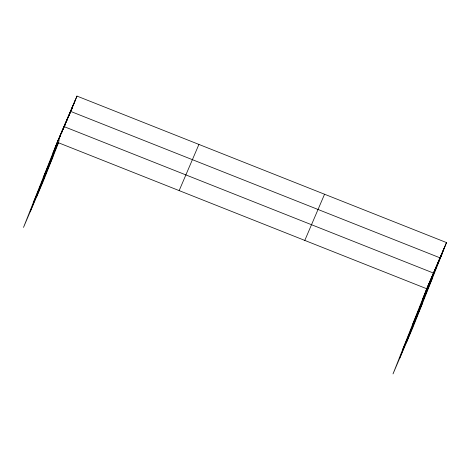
<?xml version="1.0" encoding="UTF-8"?>
<svg xmlns="http://www.w3.org/2000/svg" width="470" height="470" viewBox="0 0 470 470"><rect width="100%" height="100%" fill="white"/><g stroke="black" fill="none" stroke-linecap="round" stroke-linejoin="round"><path stroke-width="0.35" stroke-dasharray="2.35 1.76" d="M59.044 141.4L60.095 138.738"/><path stroke-width="0.7" d="M446.5 242.579L426.731 288.756L393.014 373.914L412.783 327.737L446.5 242.579L76.986 96.086L57.217 142.263L23.5 227.421L43.269 181.244L58.515 142.733M54.62 149.137L58.897 138.339M56.3 145.207L60.577 134.414M62.257 130.49L58.251 140.606L59.385 138.01M30.221 211.723L57.775 142.128M61.558 132.875L65.565 122.752M67.198 118.945L62.927 129.738L64.284 126.565M68.832 115.132L64.825 125.255L65.641 123.387M36.742 196.483L58.362 141.887M64.837 125.525L65.647 123.481M72.092 107.518L68.085 117.635L70.805 111.325M69.448 114.498L73.72 103.706M71.346 110.015L75.353 99.898M71.898 108.923L72.709 106.878L71.352 110.056M73.244 105.533L76.986 96.086M424.14 295.624L428.411 284.832M425.82 291.7L430.091 280.907M427.5 287.775L431.771 276.983M399.735 358.211L433.452 273.058L63.938 126.565L59.661 137.358L60.477 135.454M430.808 280.038L435.085 269.245M432.441 276.231L436.718 265.438M434.074 272.418L438.346 261.625M406.262 342.977L439.979 257.818L70.459 111.325L66.188 122.118L67.815 118.311M437.335 264.804L441.606 254.006M438.962 260.991L443.239 250.199M440.596 257.184L444.867 246.386M52.94 153.061L57.98 141.282M61.564 132.916L62.651 130.372M43.228 177.601L58.104 142.851M33.217 202.881L52.981 156.704M179.158 190.608L198.922 144.431M304.795 240.417L324.559 194.233M422.46 299.549L442.229 253.371M412.742 324.089L432.512 277.911M402.731 349.375L422.501 303.197M57.217 142.263L426.731 288.756"/></g></svg>
